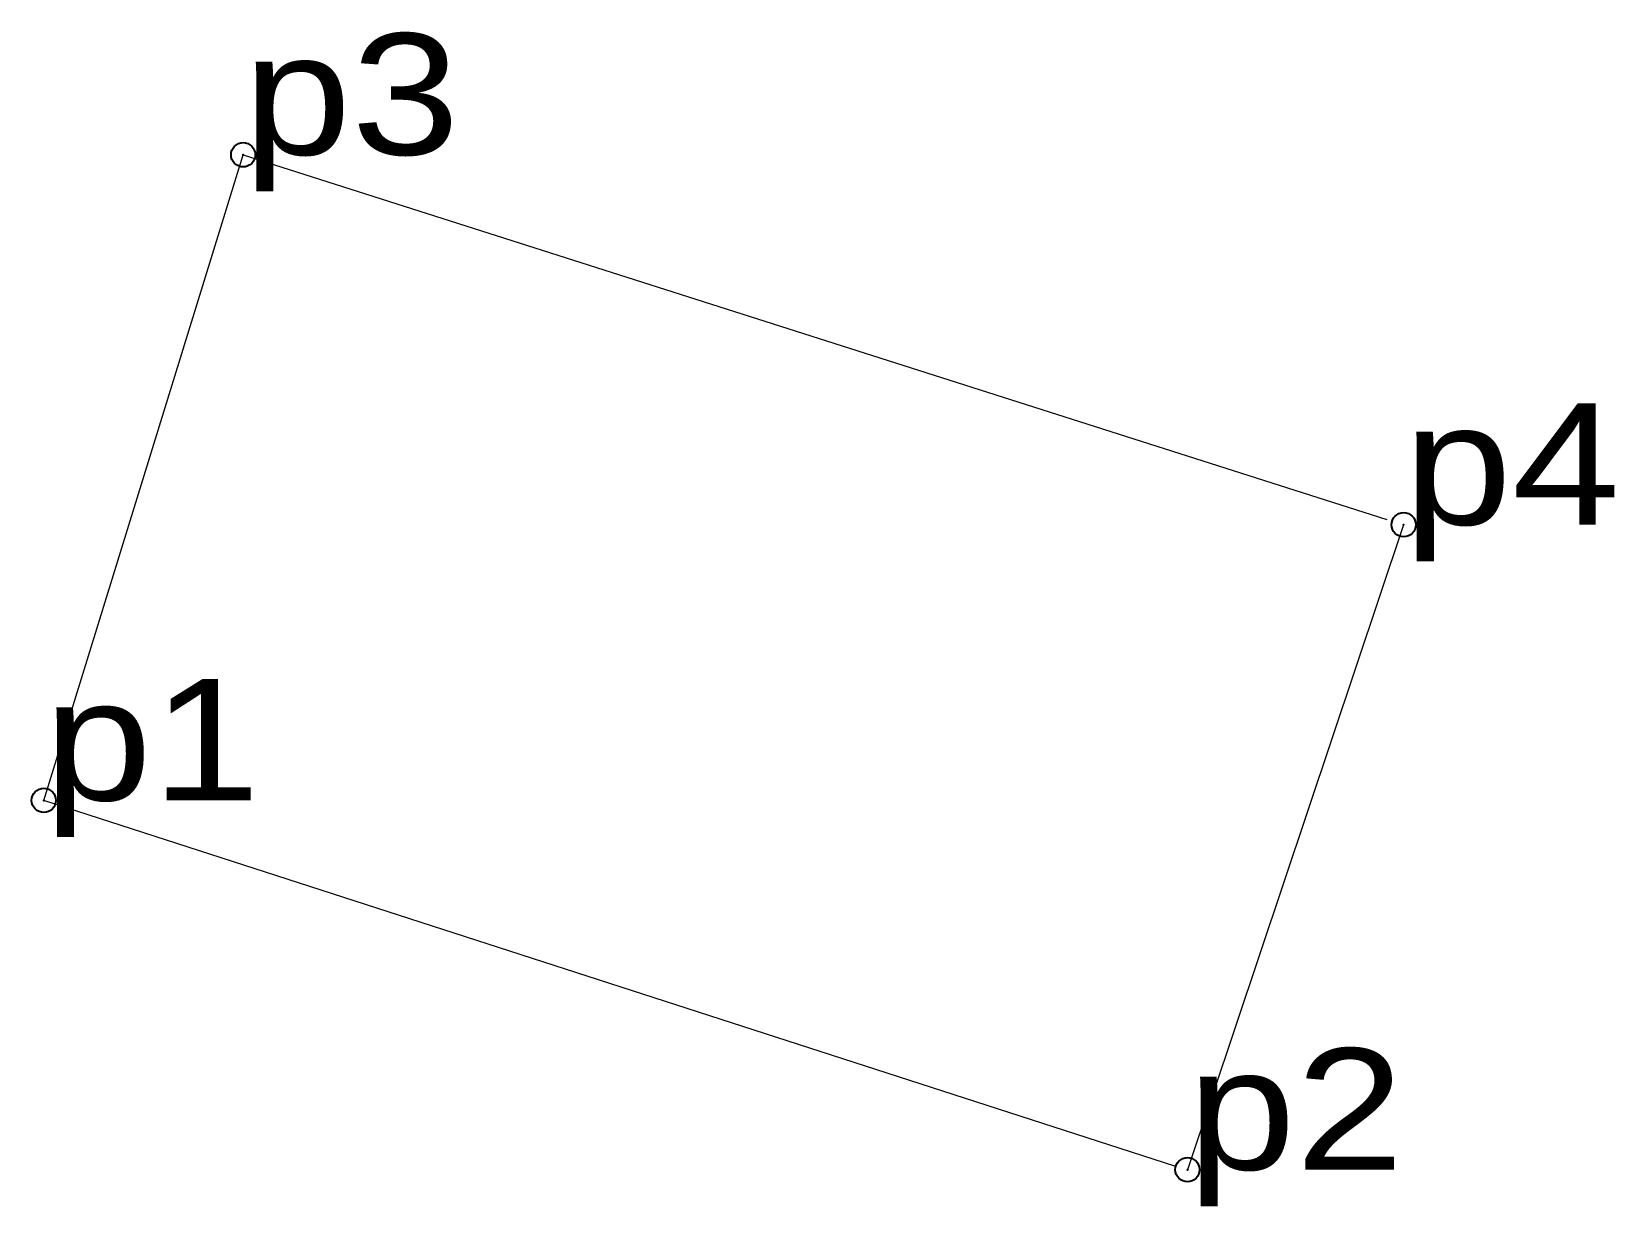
# Model space of a CAD drawing. Header units: metres. Extents: x 536448 to 549501, y 1836848 to 1842834.
# Drawn here: x 536447.93 to 536471.43, y 1837124.82 to 1837142.25 of the extents above.
import ezdxf

# ---------------------------------------------------------------- set-up
doc = ezdxf.new("R2010")
doc.units = ezdxf.units.M
doc.header["$LTSCALE"] = 0.72
doc.header["$PDMODE"] = 32
doc.header["$PDSIZE"] = 0.36
doc.layers.add('10', color=7, linetype='Continuous', lineweight=13)
doc.layers.add('12', color=7, linetype='Continuous')
doc.layers.add('7', color=7, linetype='Continuous')

msp = doc.modelspace()

# ---------------------------------------------------------------- linework, layer by layer
at = {"layer": '10'}
for p, q in [((536468.3, 1837134.93), (536465.09, 1837125.36)), ((536464.92, 1837125.41), (536448.11, 1837130.84))]:
    msp.add_line(p, q, dxfattribs=at)
msp.add_lwpolyline([(536448.11, 1837130.84), (536451.07, 1837140.42), (536468.05, 1837135.01)], dxfattribs=at)
at = {"layer": '7'}
for p in [(536451.07, 1837140.42), (536468.3, 1837134.93), (536448.11, 1837130.84), (536465.09, 1837125.36)]:
    msp.add_point(p, dxfattribs=at)

# ---------------------------------------------------------------- texts
at = {"layer": '12', "width": 1.2}
for s, p in [('p3', (536451.07, 1837140.42)), ('p4', (536468.3, 1837134.93)), ('p1', (536448.11, 1837130.84)), ('p2', (536465.09, 1837125.36))]:
    msp.add_text(s, height=1.8, dxfattribs=at).set_placement(p)

doc.saveas('drawing.dxf')
